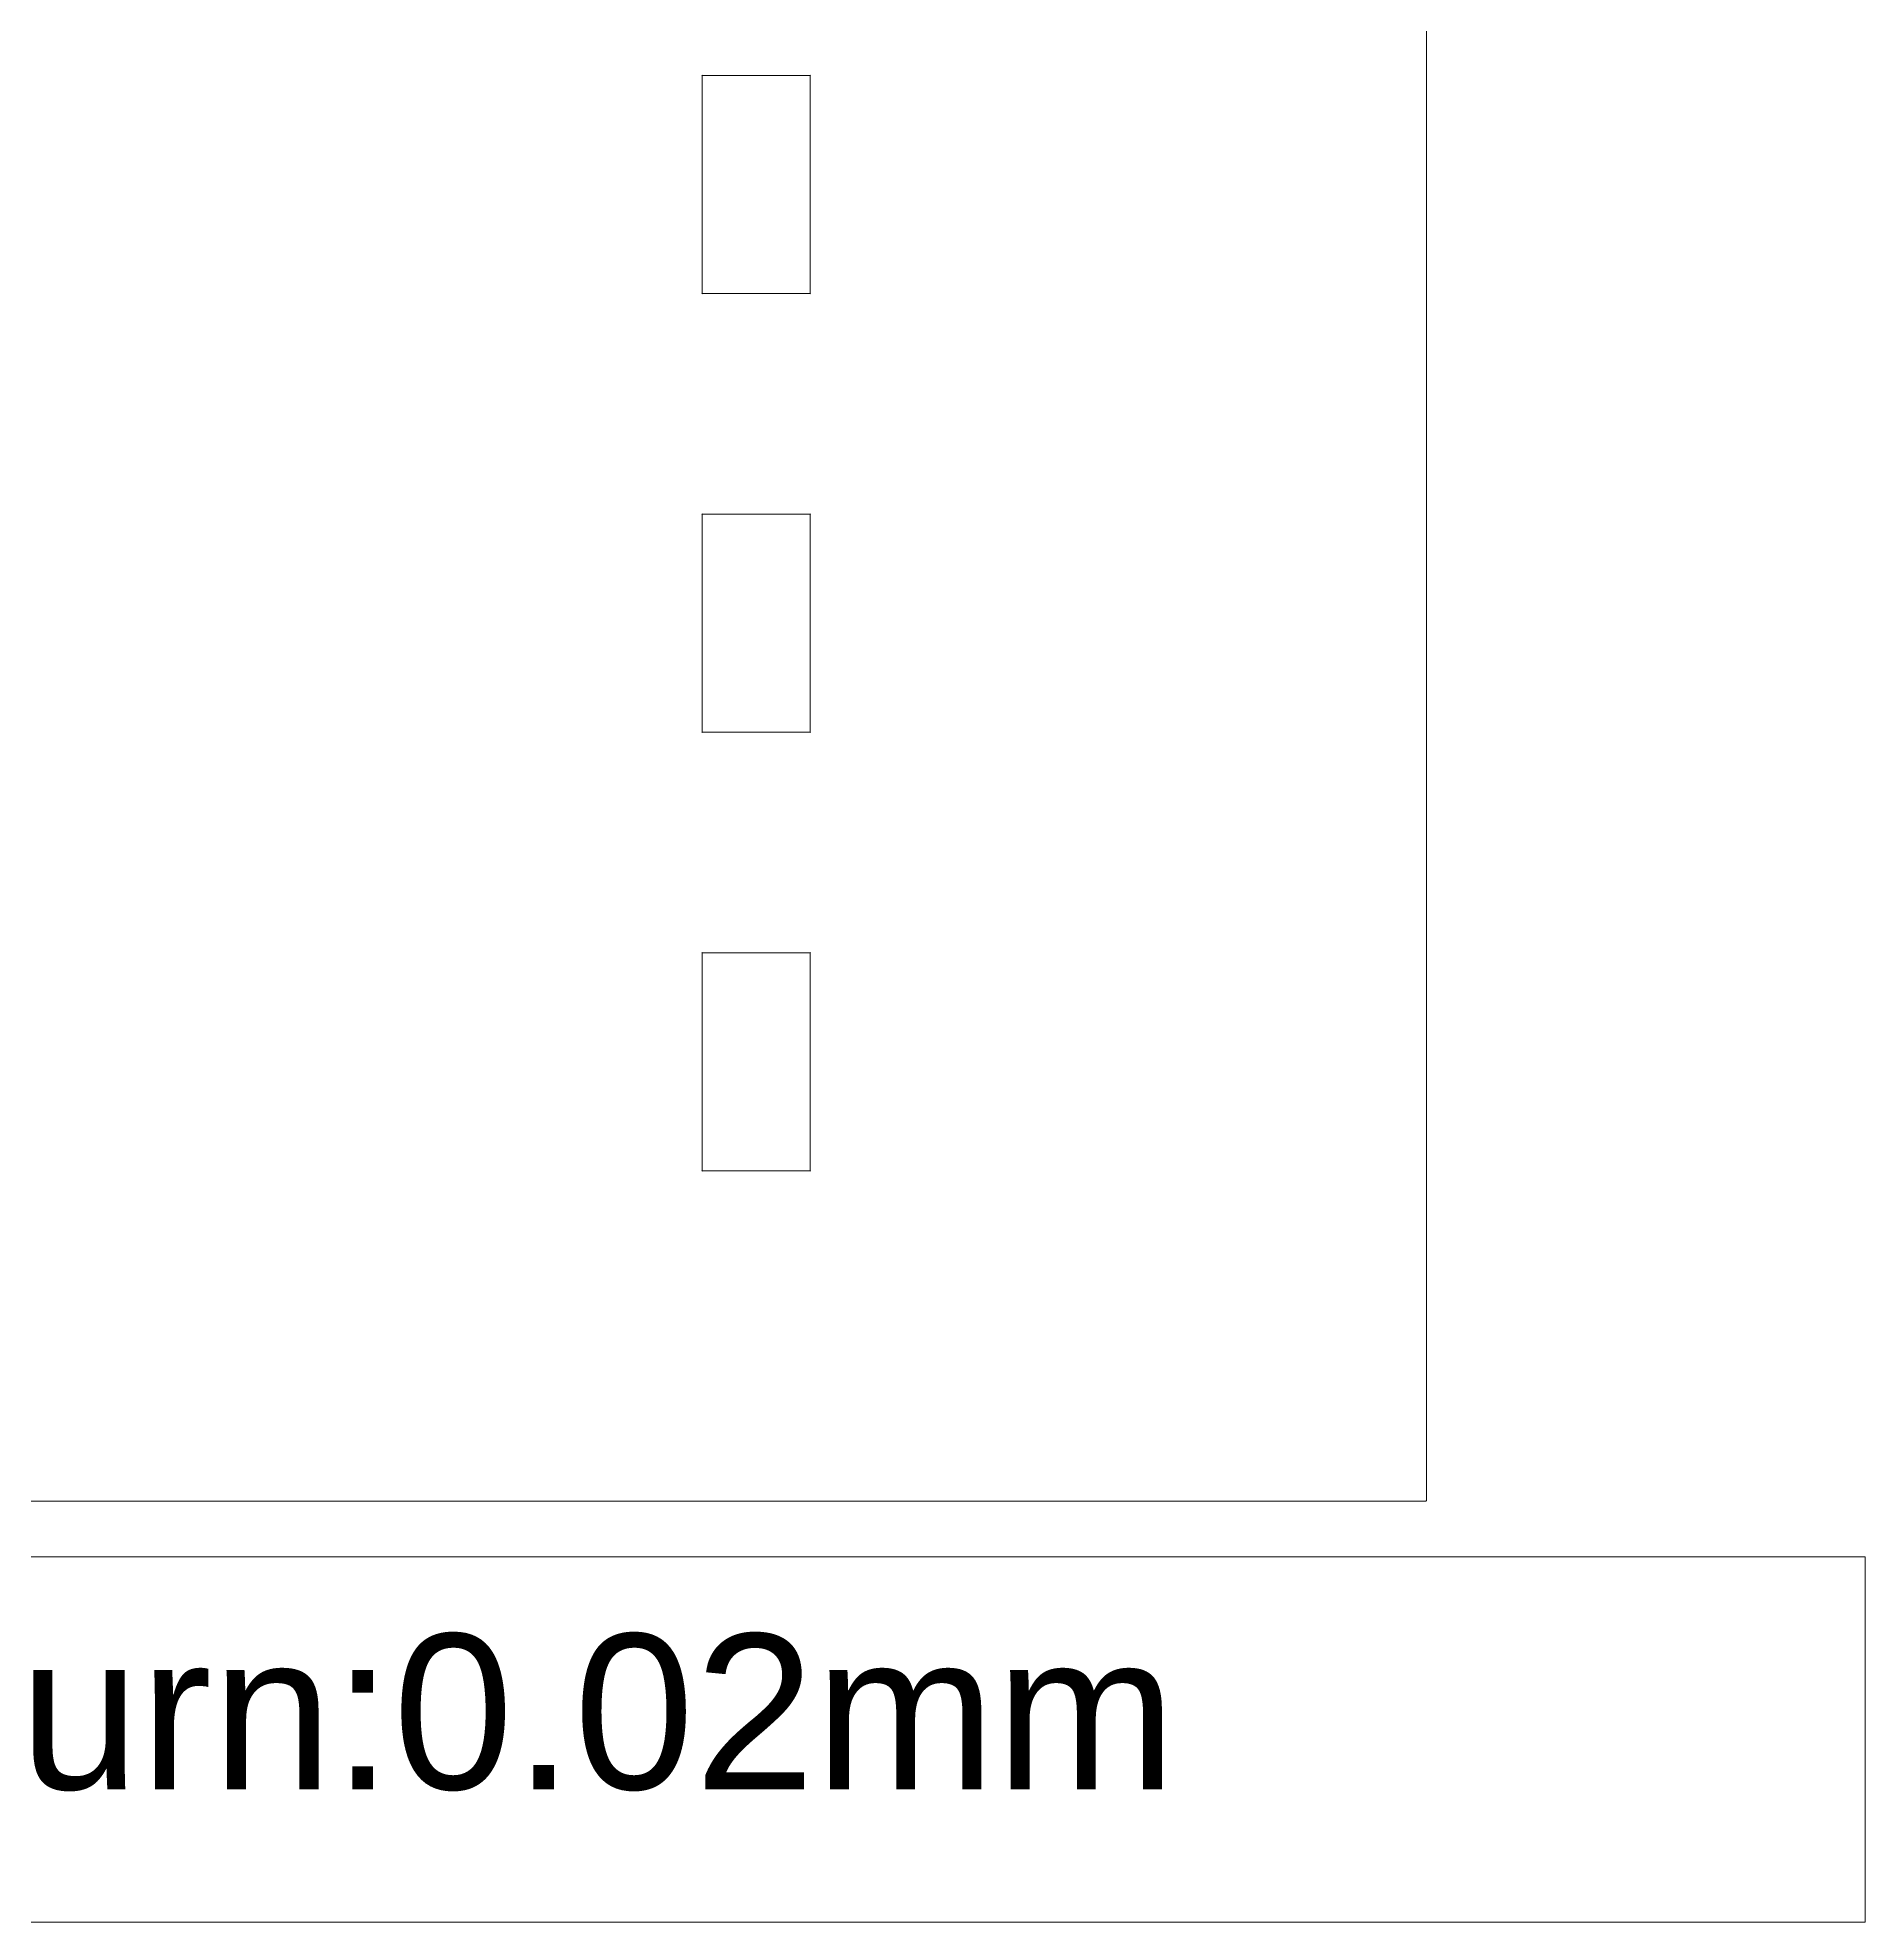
# Model space of a CAD drawing. Header units: millimetres. Extents: x 10 to 238, y 10 to 406.
# Drawn here: x 60 to 110, y 10 to 61.6 of the extents above; entities that cross this region are included whole.
import ezdxf

# ---------------------------------------------------------------- set-up
doc = ezdxf.new("R2010")
doc.units = ezdxf.units.MM
doc.header["$MEASUREMENT"] = 0
doc.layers.add('Layer 1', color=7, linetype='Continuous', lineweight=0)

msp = doc.modelspace()

# ---------------------------------------------------------------- linework, layer by layer
at = {"layer": 'Layer 1', "color": 18, "lineweight": 5, "true_color": 0x000000}
for points, knots in [([(16.02, 21.52), (16.02, 21.52), (91.99, 21.52), (91.99, 21.52), (91.99, 21.52), (97.99, 21.52), (97.99, 21.52), (98.001, 21.52), (98.01, 21.529), (98.01, 21.54), (98.01, 21.54), (98.01, 81.54), (98.01, 81.54), (98.01, 81.551), (98.001, 81.56), (97.99, 81.56), (97.99, 81.56), (91.99, 81.56), (91.99, 81.56), (91.99, 81.56), (16.02, 81.56), (16.02, 81.56), (16.02, 81.56), (10.02, 81.56), (10.02, 81.56), (10.009, 81.56), (10, 81.551), (10, 81.54), (10, 81.54), (10, 21.54), (10, 21.54), (10, 21.529), (10.009, 21.52), (10.02, 21.52), (10.02, 21.52), (16.02, 21.52), (16.02, 21.52)], [0, 0, 0, 0, 1, 1, 1, 2, 2, 2, 3, 3, 3, 4, 4, 4, 5, 5, 5, 6, 6, 6, 7, 7, 7, 8, 8, 8, 9, 9, 9, 10, 10, 10, 11, 11, 11, 12, 12, 12, 12]), ([(10.02, 10), (10.02, 10), (110.02, 10), (110.02, 10), (110.02, 10), (110.02, 20), (110.02, 20), (110.02, 20), (10.02, 20), (10.02, 20), (10.02, 20), (10.02, 10), (10.02, 10)], [0, 0, 0, 0, 1, 1, 1, 2, 2, 2, 3, 3, 3, 4, 4, 4, 4])]:
    msp.add_open_spline(points, degree=3, knots=knots, dxfattribs=at)
at = {"layer": 'Layer 1', "color": 5, "lineweight": 5, "true_color": 0x0000ff}
for points in [[(81.149, 57.54), (81.149, 57.54), (81.149, 54.56), (81.149, 54.56), (81.149, 54.54), (81.169, 54.56), (81.149, 54.56), (81.149, 54.56), (78.189, 54.56), (78.189, 54.56), (78.169, 54.56), (78.189, 54.54), (78.189, 54.56), (78.189, 54.56), (78.189, 60.52), (78.189, 60.52), (78.189, 60.54), (78.169, 60.52), (78.189, 60.52), (78.189, 60.52), (81.149, 60.52), (81.149, 60.52), (81.169, 60.52), (81.149, 60.54), (81.149, 60.52), (81.149, 60.52), (81.149, 57.54), (81.149, 57.54)], [(81.149, 45.54), (81.149, 45.54), (81.149, 42.56), (81.149, 42.56), (81.149, 42.54), (81.169, 42.56), (81.149, 42.56), (81.149, 42.56), (78.189, 42.56), (78.189, 42.56), (78.169, 42.56), (78.189, 42.54), (78.189, 42.56), (78.189, 42.56), (78.189, 48.52), (78.189, 48.52), (78.189, 48.54), (78.169, 48.52), (78.189, 48.52), (78.189, 48.52), (81.149, 48.52), (81.149, 48.52), (81.169, 48.52), (81.149, 48.54), (81.149, 48.52), (81.149, 48.52), (81.149, 45.54), (81.149, 45.54)], [(81.149, 33.54), (81.149, 33.54), (81.149, 30.56), (81.149, 30.56), (81.149, 30.54), (81.169, 30.56), (81.149, 30.56), (81.149, 30.56), (78.189, 30.56), (78.189, 30.56), (78.169, 30.56), (78.189, 30.54), (78.189, 30.56), (78.189, 30.56), (78.189, 36.52), (78.189, 36.52), (78.189, 36.54), (78.169, 36.52), (78.189, 36.52), (78.189, 36.52), (81.149, 36.52), (81.149, 36.52), (81.169, 36.52), (81.149, 36.54), (81.149, 36.52), (81.149, 36.52), (81.149, 33.54), (81.149, 33.54)]]:
    msp.add_open_spline(points, degree=3, knots=[0, 0, 0, 0, 1, 1, 1, 2, 2, 2, 3, 3, 3, 4, 4, 4, 5, 5, 5, 6, 6, 6, 7, 7, 7, 8, 8, 8, 9, 9, 9, 9], dxfattribs=at)

# ---------------------------------------------------------------- texts
at = {"layer": 'Layer 1', "insert": (28.173, 12.851), "char_height": 0.2, "attachment_point": 7}
msp.add_mtext('\\C1;\\c255;\\FArial|b0|i0|c1;\\H4.248000;\\W1.000000;100.0mm, burn:0.02mm', dxfattribs=at)

doc.saveas('drawing.dxf')
